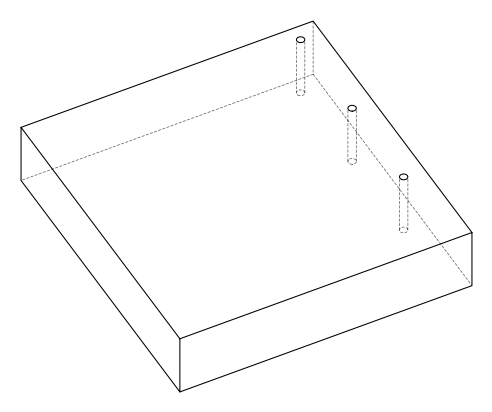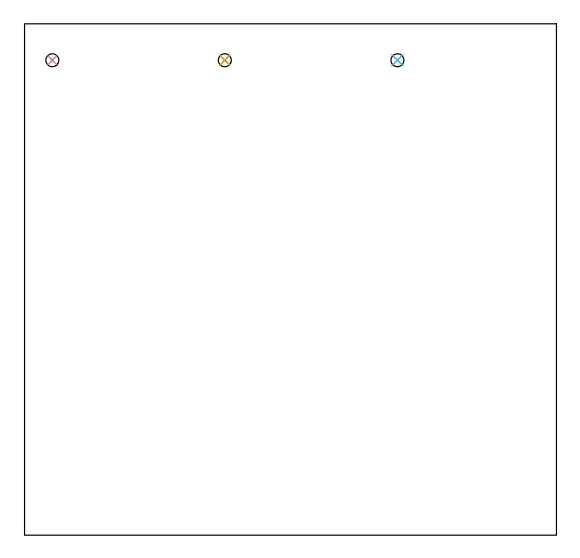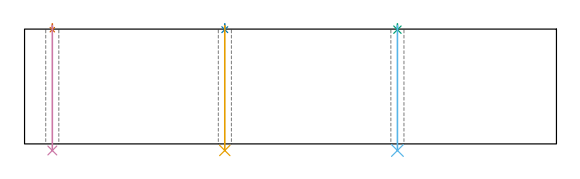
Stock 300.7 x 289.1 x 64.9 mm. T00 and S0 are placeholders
(PLAN: 6 operations, 1 tool changes, 0.9 min)
(1 SPOT_DRILL | STEP1HOLE | NXT0321_9005460120000 | 0.03 min | 0 mm3)
(2 SPOT_DRILL_1 | STEP1HOLE_1 | NXT0321_9005460120000 | 0.03 min | 0 mm3)
(3 SPOT_DRILL_2 | STEP1HOLE_2 | NXT0321_9005460120000 | 0.03 min | 0 mm3)
(4 DRILL_THROUGH_HOLE_INTO_CENTER | STEP1HOLE | UGT0301_469 | 0.28 min | 2778 mm3)
(5 DRILL_THROUGH_HOLE_INTO_CENTER_1 | STEP1HOLE_1 | UGT0301_469 | 0.28 min | 2778 mm3)
(6 DRILL_THROUGH_HOLE_INTO_CENTER_2 | STEP1HOLE_2 | UGT0301_469 | 0.28 min | 2778 mm3)
(TOOL NXT0321_9005460120000 | NC Spot Drill, 142deg, 12mm, Carbide, Uncoated | D12 PA142 FL30 Z2)
(TOOL UGT0301_469 | Carbide Drill 7.4 mm | D7.4 PA118 FL69 Z2)
(OP 1 SPOT_DRILL)
G17 G21 G94 G90
T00 M6
G54
G17 G0 G90 X15.7 Y268.5 S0 M3
G43 Z74.9 H0
G94 G81 G98 Z64.581 F250. R67.9
G80
M5
M2
(OP 2 SPOT_DRILL_1)
G17 G21 G94 G90
T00 M6
G54
G17 G0 G90 X113.2 Y268.5 S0 M3
G43 Z74.9 H0
G94 G81 G98 Z64.581 F250. R67.9
G80
M5
M2
(OP 3 SPOT_DRILL_2)
G17 G21 G94 G90
T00 M6
G54
G17 G0 G90 X210.8 Y268.5 S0 M3
G43 Z74.9 H0
G94 G81 G98 Z64.581 F250. R67.9
G80
M5
M2
(OP 4 DRILL_THROUGH_HOLE_INTO_CENTER)
G17 G21 G94 G90
T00 M6
G54
G17 G0 G90 X15.7 Y268.5 S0 M3
G43 Z74.9 H0
G94 G73 G98 Z-3.723 F250. Q6.862 R66.9
G80
M5
M2
(OP 5 DRILL_THROUGH_HOLE_INTO_CENTER_1)
G17 G21 G94 G90
T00 M6
G54
G17 G0 G90 X113.2 Y268.5 S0 M3
G43 Z74.9 H0
G94 G73 G98 Z-3.723 F250. Q6.862 R66.9
G80
M5
M2
(OP 6 DRILL_THROUGH_HOLE_INTO_CENTER_2)
G17 G21 G94 G90
T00 M6
G54
G17 G0 G90 X210.8 Y268.5 S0 M3
G43 Z74.9 H0
G94 G73 G98 Z-3.723 F250. Q6.862 R66.9
G80
M5
M2
